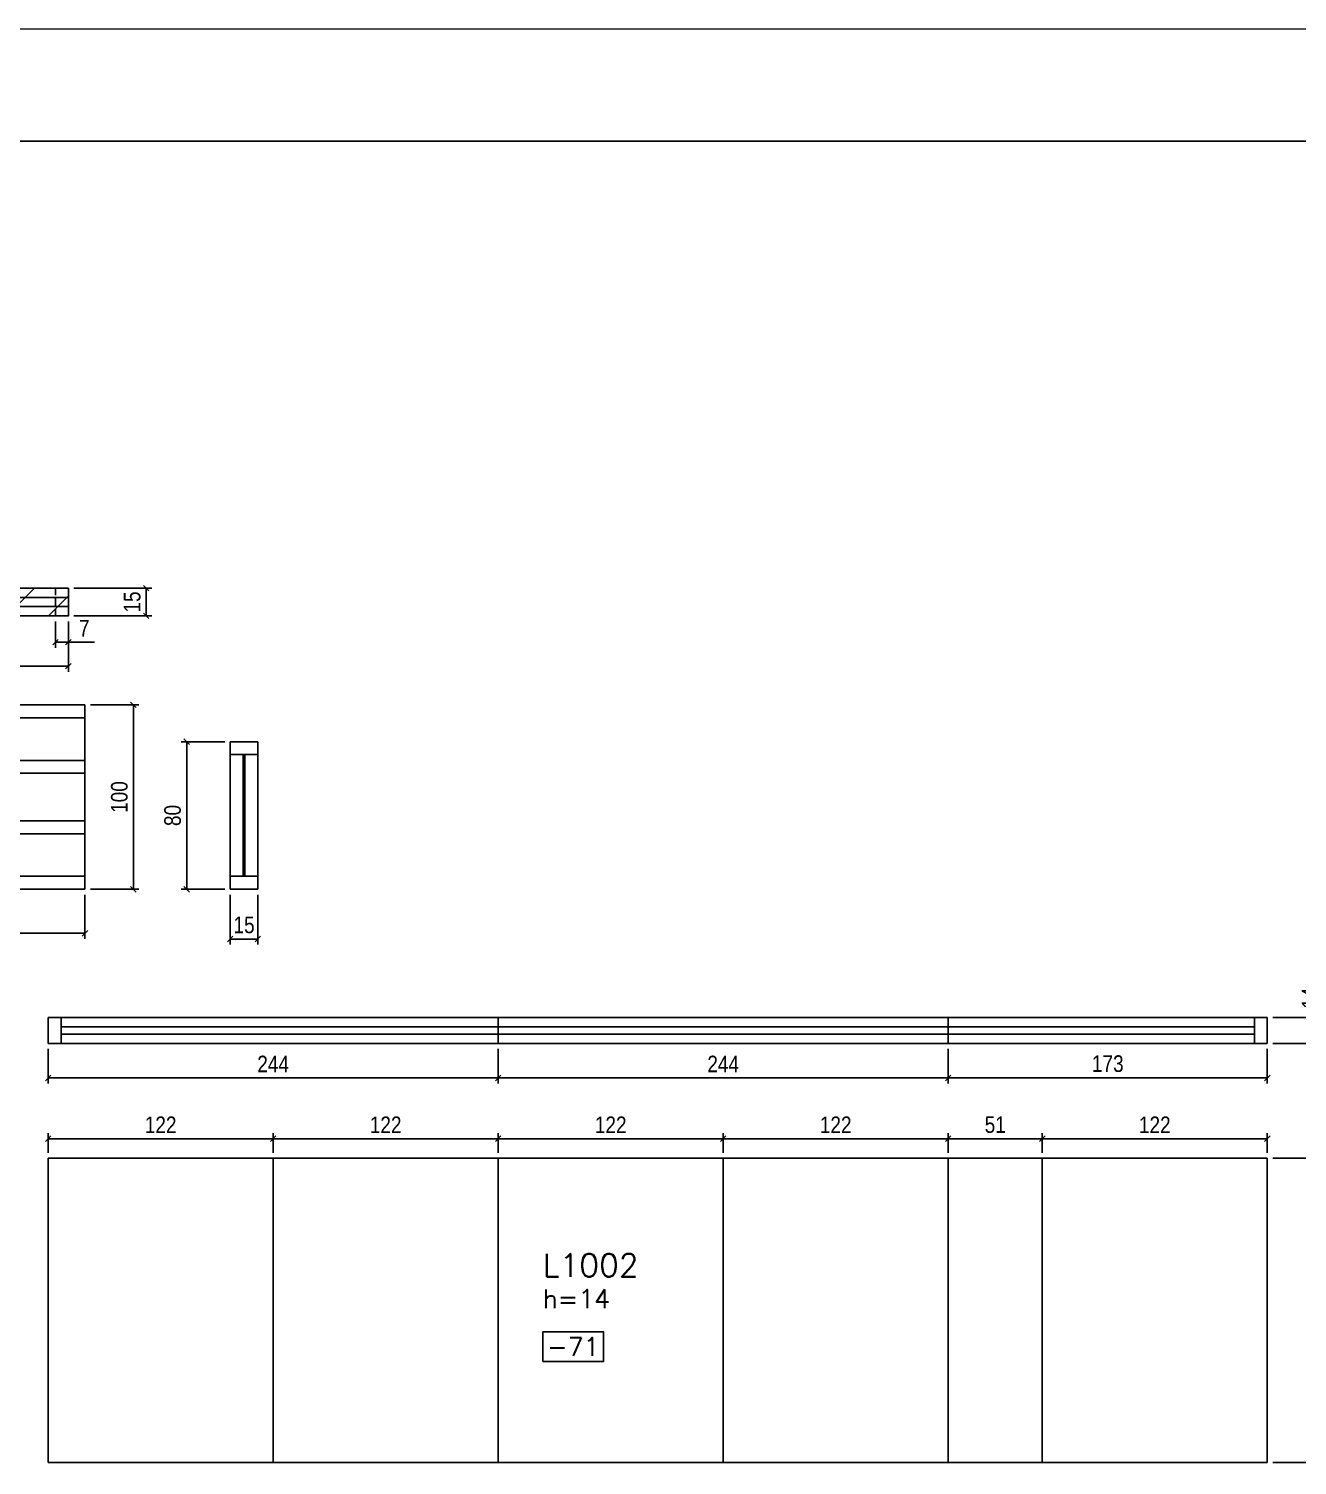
# Model space of a CAD drawing. Extents: x 1860 to 8661, y -614 to 3008.
# Drawn here: x 4520 to 5207, y 2229 to 3008 of the extents above; entities that cross this region are included whole.
import ezdxf
from ezdxf.enums import TextEntityAlignment as Align

# ---------------------------------------------------------------- set-up
doc = ezdxf.new("R2010")
doc.units = 0
doc.linetypes.add('HIDDEN', pattern=[0.375, 0.25, -0.125])
for name, color, linetype in [('COTA', 241, 'Continuous'), ('F-LAJES-DIM', 2, 'Continuous'), ('F-LAJES-NOME', 4, 'Continuous'), ('Painéis', 200, 'Continuous'), ('SARR_2.2x7', 40, 'Continuous'), ('SARR_EDITAR', 141, 'Continuous')]:
    doc.layers.add(name, color=color, linetype=linetype)
doc.layers.add('FOLHA', color=255, linetype='Continuous', lineweight=5)
doc.layers.add('Hachura', color=251, linetype='Continuous', lineweight=9)
doc.styles.add('COTA TECNICA-50', font='techl___.ttf', dxfattribs={"height": 9})
doc.styles.add('MCP', font='romans.shx')
doc.dimstyles.new('COTA PAINEL-50', dxfattribs={"dimtxt": 9, "dimasz": 3, "dimexe": 3, "dimexo": 3, "dimgap": 3, "dimtad": 1, "dimdec": 1, "dimzin": 12, "dimdsep": 46, "dimtxsty": 'COTA TECNICA-50', "dimblk1": 'OBLIQUE', "dimblk2": 'OBLIQUE', "dimsah": 1, "dimcen": 0.9, "dimclrd": 4, "dimclre": 4, "dimclrt": 240, "dimadec": 1, "dimazin": 3, "dimtfac": 1, "dimtdec": 1, "dimtmove": 0, "dimatfit": 3, "dimfxl": 1, "dimtolj": 1, "dimtzin": 12, "dimarcsym": 0})

# ---------------------------------------------------------------- blocks, each defined once
blk = doc.blocks.new('*U41')
at = {"layer": 'F-LAJES-DIM', "color": 1}
blk.add_lwpolyline([(0, 0), (33, 0), (33, 16), (0, 16)], close=True, dxfattribs=at)
at = {"layer": 'F-LAJES-DIM', "style": 'MCP'}
blk.add_attdef('DIM', text='', height=10, dxfattribs=at).set_placement((16.5, 8), align=Align.MIDDLE_CENTER)
blk = doc.blocks.new('_Oblique')
at = {"color": 0, "linetype": 'ByBlock', "lineweight": -2}
blk.add_line((-0.5, -0.5), (0.5, 0.5), dxfattribs=at)
blk = doc.blocks.new('*D368')
at = {"layer": 'COTA', "color": 4, "lineweight": -2, "transparency": 16777216}
for p, q in [((4530.1, 2398.2), (4530.1, 2408.77)), ((4652.1, 2398.2), (4652.1, 2408.77)), ((4530.1, 2405.77), (4652.1, 2405.77))]:
    blk.add_line(p, q, dxfattribs=at)
at = {"layer": 'Defpoints', "color": 0, "transparency": 16777216}
for p in [(4652.1, 2405.77), (4530.1, 2395.2), (4652.1, 2395.2)]:
    blk.add_point(p, dxfattribs=at)
at = {"layer": 'COTA', "color": 4, "lineweight": -2, "transparency": 16777216, "xscale": 3, "yscale": 3, "zscale": 3, "rotation": 180}
blk.add_blockref('_Oblique', (4530.1, 2405.77), dxfattribs=at)
at = {"layer": 'COTA', "color": 4, "lineweight": -2, "transparency": 16777216, "xscale": 3, "yscale": 3, "zscale": 3}
blk.add_blockref('_Oblique', (4652.1, 2405.77), dxfattribs=at)
at = {"layer": 'COTA', "color": 240, "transparency": 16777216, "insert": (4591.1, 2413.32), "char_height": 9, "attachment_point": 5, "style": 'COTA TECNICA-50'}
blk.add_mtext('\\A1;122', dxfattribs=at)
blk = doc.blocks.new('*D369')
at = {"layer": 'COTA', "color": 4, "lineweight": -2, "transparency": 16777216}
for p, q in [((4652.1, 2398.2), (4652.1, 2408.77)), ((4774.1, 2398.2), (4774.1, 2408.77)), ((4652.1, 2405.77), (4774.1, 2405.77))]:
    blk.add_line(p, q, dxfattribs=at)
at = {"layer": 'Defpoints', "color": 0, "transparency": 16777216}
for p in [(4774.1, 2405.77), (4652.1, 2395.2), (4774.1, 2395.2)]:
    blk.add_point(p, dxfattribs=at)
at = {"layer": 'COTA', "color": 4, "lineweight": -2, "transparency": 16777216, "xscale": 3, "yscale": 3, "zscale": 3, "rotation": 180}
blk.add_blockref('_Oblique', (4652.1, 2405.77), dxfattribs=at)
at = {"layer": 'COTA', "color": 4, "lineweight": -2, "transparency": 16777216, "xscale": 3, "yscale": 3, "zscale": 3}
blk.add_blockref('_Oblique', (4774.1, 2405.77), dxfattribs=at)
at = {"layer": 'COTA', "color": 240, "transparency": 16777216, "insert": (4713.1, 2413.32), "char_height": 9, "attachment_point": 5, "style": 'COTA TECNICA-50'}
blk.add_mtext('\\A1;122', dxfattribs=at)
blk = doc.blocks.new('*D370')
at = {"layer": 'COTA', "color": 4, "lineweight": -2, "transparency": 16777216}
for p, q in [((4774.1, 2398.2), (4774.1, 2408.77)), ((4896.1, 2398.2), (4896.1, 2408.77)), ((4774.1, 2405.77), (4896.1, 2405.77))]:
    blk.add_line(p, q, dxfattribs=at)
at = {"layer": 'Defpoints', "color": 0, "transparency": 16777216}
for p in [(4896.1, 2405.77), (4774.1, 2395.2), (4896.1, 2395.2)]:
    blk.add_point(p, dxfattribs=at)
at = {"layer": 'COTA', "color": 4, "lineweight": -2, "transparency": 16777216, "xscale": 3, "yscale": 3, "zscale": 3, "rotation": 180}
blk.add_blockref('_Oblique', (4774.1, 2405.77), dxfattribs=at)
at = {"layer": 'COTA', "color": 4, "lineweight": -2, "transparency": 16777216, "xscale": 3, "yscale": 3, "zscale": 3}
blk.add_blockref('_Oblique', (4896.1, 2405.77), dxfattribs=at)
at = {"layer": 'COTA', "color": 240, "transparency": 16777216, "insert": (4835.1, 2413.32), "char_height": 9, "attachment_point": 5, "style": 'COTA TECNICA-50'}
blk.add_mtext('\\A1;122', dxfattribs=at)
blk = doc.blocks.new('*D371')
at = {"layer": 'COTA', "color": 4, "lineweight": -2, "transparency": 16777216}
for p, q in [((4896.1, 2398.2), (4896.1, 2408.77)), ((5018.1, 2398.2), (5018.1, 2408.77)), ((4896.1, 2405.77), (5018.1, 2405.77))]:
    blk.add_line(p, q, dxfattribs=at)
at = {"layer": 'Defpoints', "color": 0, "transparency": 16777216}
for p in [(5018.1, 2405.77), (4896.1, 2395.2), (5018.1, 2395.2)]:
    blk.add_point(p, dxfattribs=at)
at = {"layer": 'COTA', "color": 4, "lineweight": -2, "transparency": 16777216, "xscale": 3, "yscale": 3, "zscale": 3, "rotation": 180}
blk.add_blockref('_Oblique', (4896.1, 2405.77), dxfattribs=at)
at = {"layer": 'COTA', "color": 4, "lineweight": -2, "transparency": 16777216, "xscale": 3, "yscale": 3, "zscale": 3}
blk.add_blockref('_Oblique', (5018.1, 2405.77), dxfattribs=at)
at = {"layer": 'COTA', "color": 240, "transparency": 16777216, "insert": (4957.1, 2413.32), "char_height": 9, "attachment_point": 5, "style": 'COTA TECNICA-50'}
blk.add_mtext('\\A1;122', dxfattribs=at)
blk = doc.blocks.new('*D372')
at = {"layer": 'COTA', "color": 4, "lineweight": -2, "transparency": 16777216}
for p, q in [((5018.1, 2398.2), (5018.1, 2408.77)), ((5069.1, 2398.2), (5069.1, 2408.77)), ((5018.1, 2405.77), (5069.1, 2405.77))]:
    blk.add_line(p, q, dxfattribs=at)
at = {"layer": 'Defpoints', "color": 0, "transparency": 16777216}
for p in [(5069.1, 2405.77), (5018.1, 2395.2), (5069.1, 2395.2)]:
    blk.add_point(p, dxfattribs=at)
at = {"layer": 'COTA', "color": 4, "lineweight": -2, "transparency": 16777216, "xscale": 3, "yscale": 3, "zscale": 3, "rotation": 180}
blk.add_blockref('_Oblique', (5018.1, 2405.77), dxfattribs=at)
at = {"layer": 'COTA', "color": 4, "lineweight": -2, "transparency": 16777216, "xscale": 3, "yscale": 3, "zscale": 3}
blk.add_blockref('_Oblique', (5069.1, 2405.77), dxfattribs=at)
at = {"layer": 'COTA', "color": 240, "transparency": 16777216, "insert": (5043.6, 2413.36), "char_height": 9, "attachment_point": 5, "style": 'COTA TECNICA-50'}
blk.add_mtext('\\A1;51', dxfattribs=at)
blk = doc.blocks.new('*D373')
at = {"layer": 'COTA', "color": 4, "lineweight": -2, "transparency": 16777216}
for p, q in [((5069.1, 2398.2), (5069.1, 2408.77)), ((5191.1, 2398.2), (5191.1, 2408.77)), ((5069.1, 2405.77), (5191.1, 2405.77))]:
    blk.add_line(p, q, dxfattribs=at)
at = {"layer": 'Defpoints', "color": 0, "transparency": 16777216}
for p in [(5191.1, 2405.77), (5069.1, 2395.2), (5191.1, 2395.2)]:
    blk.add_point(p, dxfattribs=at)
at = {"layer": 'COTA', "color": 4, "lineweight": -2, "transparency": 16777216, "xscale": 3, "yscale": 3, "zscale": 3, "rotation": 180}
blk.add_blockref('_Oblique', (5069.1, 2405.77), dxfattribs=at)
at = {"layer": 'COTA', "color": 4, "lineweight": -2, "transparency": 16777216, "xscale": 3, "yscale": 3, "zscale": 3}
blk.add_blockref('_Oblique', (5191.1, 2405.77), dxfattribs=at)
at = {"layer": 'COTA', "color": 240, "transparency": 16777216, "insert": (5130.1, 2413.32), "char_height": 9, "attachment_point": 5, "style": 'COTA TECNICA-50'}
blk.add_mtext('\\A1;122', dxfattribs=at)
blk = doc.blocks.new('*D374')
at = {"layer": 'COTA', "color": 4, "lineweight": -2, "transparency": 16777216}
for p, q in [((5194.1, 2395.2), (5242.27, 2395.2)), ((5239.27, 2395.2), (5239.27, 2230.2)), ((5194.1, 2230.2), (5242.27, 2230.2))]:
    blk.add_line(p, q, dxfattribs=at)
at = {"layer": 'Defpoints', "color": 0, "transparency": 16777216}
for p in [(5191.1, 2395.2), (5191.1, 2230.2), (5239.27, 2230.2)]:
    blk.add_point(p, dxfattribs=at)
at = {"layer": 'COTA', "color": 4, "lineweight": -2, "transparency": 16777216, "xscale": 3, "yscale": 3, "zscale": 3}
for p, rotation in [((5239.27, 2395.2), 90), ((5239.27, 2230.2), 270)]:
    blk.add_blockref('_Oblique', p, dxfattribs=dict(at, rotation=rotation))
at = {"layer": 'COTA', "color": 240, "transparency": 16777216, "insert": (5231.67, 2312.7), "char_height": 9, "attachment_point": 5, "rotation": 90, "style": 'COTA TECNICA-50'}
blk.add_mtext('\\A1;165', dxfattribs=at)
blk = doc.blocks.new('*D388')
at = {"layer": 'COTA', "color": 4, "lineweight": -2, "transparency": 16777216}
for p, q in [((4306.1, 2538.05), (4306.1, 2514.18)), ((4550.1, 2538.05), (4550.1, 2514.18)), ((4306.1, 2517.18), (4550.1, 2517.18))]:
    blk.add_line(p, q, dxfattribs=at)
at = {"layer": 'Defpoints', "color": 0, "transparency": 16777216}
for p in [(4306.1, 2541.05), (4550.1, 2541.05), (4550.1, 2517.18)]:
    blk.add_point(p, dxfattribs=at)
at = {"layer": 'COTA', "color": 4, "lineweight": -2, "transparency": 16777216, "xscale": 3, "yscale": 3, "zscale": 3, "rotation": 180}
blk.add_blockref('_Oblique', (4306.1, 2517.18), dxfattribs=at)
at = {"layer": 'COTA', "color": 4, "lineweight": -2, "transparency": 16777216, "xscale": 3, "yscale": 3, "zscale": 3}
blk.add_blockref('_Oblique', (4550.1, 2517.18), dxfattribs=at)
at = {"layer": 'COTA', "color": 240, "transparency": 16777216, "insert": (4428.1, 2524.74), "char_height": 9, "attachment_point": 5, "style": 'COTA TECNICA-50'}
blk.add_mtext('\\A1;244', dxfattribs=at)
blk = doc.blocks.new('*D389')
at = {"layer": 'COTA', "color": 4, "lineweight": -2, "transparency": 16777216}
for p, q in [((4553.1, 2641.05), (4579.35, 2641.05)), ((4576.35, 2541.05), (4576.35, 2641.05)), ((4553.1, 2541.05), (4579.35, 2541.05))]:
    blk.add_line(p, q, dxfattribs=at)
at = {"layer": 'Defpoints', "color": 0, "transparency": 16777216}
for p in [(4550.1, 2641.05), (4576.35, 2641.05), (4550.1, 2541.05)]:
    blk.add_point(p, dxfattribs=at)
at = {"layer": 'COTA', "color": 4, "lineweight": -2, "transparency": 16777216, "xscale": 3, "yscale": 3, "zscale": 3}
for p, rotation in [((4576.35, 2641.05), 90), ((4576.35, 2541.05), 270)]:
    blk.add_blockref('_Oblique', p, dxfattribs=dict(at, rotation=rotation))
at = {"layer": 'COTA', "color": 240, "transparency": 16777216, "insert": (4568.76, 2591.05), "char_height": 9, "attachment_point": 5, "rotation": 90, "style": 'COTA TECNICA-50'}
blk.add_mtext('\\A1;100', dxfattribs=at)
blk = doc.blocks.new('*D430')
at = {"layer": 'COTA', "color": 4, "lineweight": -2, "transparency": 16777216}
for p, q in [((4353.1, 2686.3), (4353.1, 2659.01)), ((4541.1, 2686.3), (4541.1, 2659.01)), ((4541.1, 2662.01), (4353.1, 2662.01))]:
    blk.add_line(p, q, dxfattribs=at)
at = {"layer": 'Defpoints', "color": 0, "transparency": 16777216}
for p in [(4353.1, 2689.3), (4541.1, 2689.3), (4353.1, 2662.01)]:
    blk.add_point(p, dxfattribs=at)
at = {"layer": 'COTA', "color": 4, "lineweight": -2, "transparency": 16777216, "xscale": 3, "yscale": 3, "zscale": 3, "rotation": 180}
blk.add_blockref('_Oblique', (4353.1, 2662.01), dxfattribs=at)
at = {"layer": 'COTA', "color": 4, "lineweight": -2, "transparency": 16777216, "xscale": 3, "yscale": 3, "zscale": 3}
blk.add_blockref('_Oblique', (4541.1, 2662.01), dxfattribs=at)
at = {"layer": 'COTA', "color": 240, "transparency": 16777216, "insert": (4447.1, 2669.59), "char_height": 9, "attachment_point": 5, "style": 'COTA TECNICA-50'}
blk.add_mtext('\\A1;188', dxfattribs=at)
blk = doc.blocks.new('*D435')
at = {"layer": 'COTA', "color": 4, "lineweight": -2, "transparency": 16777216}
for p, q in [((4534.1, 2686.3), (4534.1, 2672)), ((4541.1, 2686.3), (4541.1, 2672)), ((4534.1, 2675), (4541.1, 2675)), ((4541.1, 2675), (4555.26, 2675))]:
    blk.add_line(p, q, dxfattribs=at)
at = {"layer": 'Defpoints', "color": 0, "transparency": 16777216}
for p in [(4534.1, 2689.3), (4541.1, 2689.3), (4541.1, 2675)]:
    blk.add_point(p, dxfattribs=at)
at = {"layer": 'COTA', "color": 4, "lineweight": -2, "transparency": 16777216, "xscale": 3, "yscale": 3, "zscale": 3, "rotation": 180}
blk.add_blockref('_Oblique', (4534.1, 2675), dxfattribs=at)
at = {"layer": 'COTA', "color": 4, "lineweight": -2, "transparency": 16777216, "xscale": 3, "yscale": 3, "zscale": 3}
blk.add_blockref('_Oblique', (4541.1, 2675), dxfattribs=at)
at = {"layer": 'COTA', "color": 240, "transparency": 16777216, "insert": (4549.68, 2682.56), "char_height": 9, "attachment_point": 5, "style": 'COTA TECNICA-50'}
blk.add_mtext('\\A1;7', dxfattribs=at)
blk = doc.blocks.new('*D436')
at = {"layer": 'COTA', "color": 4, "lineweight": -2, "transparency": 16777216}
for p, q in [((4544.1, 2704.3), (4586.28, 2704.3)), ((4583.28, 2704.3), (4583.28, 2689.3)), ((4544.1, 2689.3), (4586.28, 2689.3))]:
    blk.add_line(p, q, dxfattribs=at)
at = {"layer": 'Defpoints', "color": 0, "transparency": 16777216}
for p in [(4541.1, 2704.3), (4541.1, 2689.3), (4583.28, 2689.3)]:
    blk.add_point(p, dxfattribs=at)
at = {"layer": 'COTA', "color": 4, "lineweight": -2, "transparency": 16777216, "xscale": 3, "yscale": 3, "zscale": 3}
for p, rotation in [((4583.28, 2704.3), 90), ((4583.28, 2689.3), 270)]:
    blk.add_blockref('_Oblique', p, dxfattribs=dict(at, rotation=rotation))
at = {"layer": 'COTA', "color": 240, "transparency": 16777216, "insert": (4575.69, 2696.8), "char_height": 9, "attachment_point": 5, "rotation": 90, "style": 'COTA TECNICA-50'}
blk.add_mtext('\\A1;15', dxfattribs=at)
blk = doc.blocks.new('*D441')
at = {"layer": 'COTA', "color": 4, "lineweight": -2, "transparency": 16777216}
for p, q in [((4530.1, 2454.46), (4530.1, 2435.74)), ((4774.1, 2454.46), (4774.1, 2435.74)), ((4530.1, 2438.74), (4774.1, 2438.74))]:
    blk.add_line(p, q, dxfattribs=at)
at = {"layer": 'Defpoints', "color": 0, "transparency": 16777216}
for p in [(4530.1, 2457.46), (4774.1, 2457.46), (4774.1, 2438.74)]:
    blk.add_point(p, dxfattribs=at)
at = {"layer": 'COTA', "color": 4, "lineweight": -2, "transparency": 16777216, "xscale": 3, "yscale": 3, "zscale": 3, "rotation": 180}
blk.add_blockref('_Oblique', (4530.1, 2438.74), dxfattribs=at)
at = {"layer": 'COTA', "color": 4, "lineweight": -2, "transparency": 16777216, "xscale": 3, "yscale": 3, "zscale": 3}
blk.add_blockref('_Oblique', (4774.1, 2438.74), dxfattribs=at)
at = {"layer": 'COTA', "color": 240, "transparency": 16777216, "insert": (4652.1, 2446.3), "char_height": 9, "attachment_point": 5, "style": 'COTA TECNICA-50'}
blk.add_mtext('\\A1;244', dxfattribs=at)
blk = doc.blocks.new('*D442')
at = {"layer": 'COTA', "color": 4, "lineweight": -2, "transparency": 16777216}
for p, q in [((4774.1, 2454.46), (4774.1, 2435.74)), ((5018.1, 2454.46), (5018.1, 2435.74)), ((4774.1, 2438.74), (5018.1, 2438.74))]:
    blk.add_line(p, q, dxfattribs=at)
at = {"layer": 'Defpoints', "color": 0, "transparency": 16777216}
for p in [(4774.1, 2457.46), (5018.1, 2457.46), (5018.1, 2438.74)]:
    blk.add_point(p, dxfattribs=at)
at = {"layer": 'COTA', "color": 4, "lineweight": -2, "transparency": 16777216, "xscale": 3, "yscale": 3, "zscale": 3, "rotation": 180}
blk.add_blockref('_Oblique', (4774.1, 2438.74), dxfattribs=at)
at = {"layer": 'COTA', "color": 4, "lineweight": -2, "transparency": 16777216, "xscale": 3, "yscale": 3, "zscale": 3}
blk.add_blockref('_Oblique', (5018.1, 2438.74), dxfattribs=at)
at = {"layer": 'COTA', "color": 240, "transparency": 16777216, "insert": (4896.1, 2446.3), "char_height": 9, "attachment_point": 5, "style": 'COTA TECNICA-50'}
blk.add_mtext('\\A1;244', dxfattribs=at)
blk = doc.blocks.new('*D443')
at = {"layer": 'COTA', "color": 4, "lineweight": -2, "transparency": 16777216}
for p, q in [((5018.1, 2454.46), (5018.1, 2435.74)), ((5191.1, 2454.46), (5191.1, 2435.74)), ((5018.1, 2438.74), (5191.1, 2438.74))]:
    blk.add_line(p, q, dxfattribs=at)
at = {"layer": 'Defpoints', "color": 0, "transparency": 16777216}
for p in [(5018.1, 2457.46), (5191.1, 2457.46), (5191.1, 2438.74)]:
    blk.add_point(p, dxfattribs=at)
at = {"layer": 'COTA', "color": 4, "lineweight": -2, "transparency": 16777216, "xscale": 3, "yscale": 3, "zscale": 3, "rotation": 180}
blk.add_blockref('_Oblique', (5018.1, 2438.74), dxfattribs=at)
at = {"layer": 'COTA', "color": 4, "lineweight": -2, "transparency": 16777216, "xscale": 3, "yscale": 3, "zscale": 3}
blk.add_blockref('_Oblique', (5191.1, 2438.74), dxfattribs=at)
at = {"layer": 'COTA', "color": 240, "transparency": 16777216, "insert": (5104.6, 2446.43), "char_height": 9, "attachment_point": 5, "style": 'COTA TECNICA-50'}
blk.add_mtext('\\A1;173', dxfattribs=at)
blk = doc.blocks.new('*D444')
at = {"layer": 'COTA', "color": 4, "lineweight": -2, "transparency": 16777216}
for p, q in [((5221.88, 2471.46), (5221.88, 2489.57)), ((5194.1, 2471.46), (5224.88, 2471.46)), ((5221.88, 2457.46), (5221.88, 2471.46)), ((5194.1, 2457.46), (5224.88, 2457.46))]:
    blk.add_line(p, q, dxfattribs=at)
at = {"layer": 'Defpoints', "color": 0, "transparency": 16777216}
for p in [(5191.1, 2471.46), (5221.88, 2471.46), (5191.1, 2457.46)]:
    blk.add_point(p, dxfattribs=at)
at = {"layer": 'COTA', "color": 4, "lineweight": -2, "transparency": 16777216, "xscale": 3, "yscale": 3, "zscale": 3}
for p, rotation in [((5221.88, 2471.46), 90), ((5221.88, 2457.46), 270)]:
    blk.add_blockref('_Oblique', p, dxfattribs=dict(at, rotation=rotation))
at = {"layer": 'COTA', "color": 240, "transparency": 16777216, "insert": (5214.31, 2482.01), "char_height": 9, "attachment_point": 5, "rotation": 90, "style": 'COTA TECNICA-50'}
blk.add_mtext('\\A1;14', dxfattribs=at)
blk = doc.blocks.new('*D449')
at = {"layer": 'COTA', "color": 4, "lineweight": -2, "transparency": 16777216}
for p, q in [((4628.84, 2538.05), (4628.84, 2511.05)), ((4643.84, 2538.05), (4643.84, 2511.05)), ((4628.84, 2514.05), (4643.84, 2514.05))]:
    blk.add_line(p, q, dxfattribs=at)
at = {"layer": 'Defpoints', "color": 0, "transparency": 16777216}
for p in [(4628.84, 2541.05), (4643.84, 2541.05), (4643.84, 2514.05)]:
    blk.add_point(p, dxfattribs=at)
at = {"layer": 'COTA', "color": 4, "lineweight": -2, "transparency": 16777216, "xscale": 3, "yscale": 3, "zscale": 3, "rotation": 180}
blk.add_blockref('_Oblique', (4628.84, 2514.05), dxfattribs=at)
at = {"layer": 'COTA', "color": 4, "lineweight": -2, "transparency": 16777216, "xscale": 3, "yscale": 3, "zscale": 3}
blk.add_blockref('_Oblique', (4643.84, 2514.05), dxfattribs=at)
at = {"layer": 'COTA', "color": 240, "transparency": 16777216, "insert": (4636.34, 2521.65), "char_height": 9, "attachment_point": 5, "style": 'COTA TECNICA-50'}
blk.add_mtext('\\A1;15', dxfattribs=at)
blk = doc.blocks.new('*D450')
at = {"layer": 'COTA', "color": 4, "lineweight": -2, "transparency": 16777216}
for p, q in [((4625.84, 2621.05), (4602.24, 2621.05)), ((4605.24, 2541.05), (4605.24, 2621.05)), ((4625.84, 2541.05), (4602.24, 2541.05))]:
    blk.add_line(p, q, dxfattribs=at)
at = {"layer": 'Defpoints', "color": 0, "transparency": 16777216}
for p in [(4605.24, 2621.05), (4628.84, 2621.05), (4628.84, 2541.05)]:
    blk.add_point(p, dxfattribs=at)
at = {"layer": 'COTA', "color": 4, "lineweight": -2, "transparency": 16777216, "xscale": 3, "yscale": 3, "zscale": 3}
for p, rotation in [((4605.24, 2621.05), 90), ((4605.24, 2541.05), 270)]:
    blk.add_blockref('_Oblique', p, dxfattribs=dict(at, rotation=rotation))
at = {"layer": 'COTA', "color": 240, "transparency": 16777216, "insert": (4597.63, 2581.05), "char_height": 9, "attachment_point": 5, "rotation": 90, "style": 'COTA TECNICA-50'}
blk.add_mtext('\\A1;80', dxfattribs=at)

msp = doc.modelspace()

# ---------------------------------------------------------------- hatches: boundary and pattern name
at = {"layer": 'Hachura', "linetype": 'ByBlock'}
h = msp.add_hatch(dxfattribs=at)
h.set_pattern_fill('ANSI31', color=256, scale=5)
h.paths.add_polyline_path([(2889.1, 2704.3), (2645.1, 2704.3), (2645.1, 2689.3), (2889.1, 2689.3)])
h.paths.add_polyline_path([(3133.1, 2704.3), (2889.1, 2704.3), (2889.1, 2689.3), (3133.1, 2689.3)])
h.paths.add_polyline_path([(3377.1, 2704.3), (3133.1, 2704.3), (3133.1, 2689.3), (3377.1, 2689.3)])
h.paths.add_polyline_path([(3621.1, 2704.3), (3377.1, 2704.3), (3377.1, 2689.3), (3621.1, 2689.3)])
h.paths.add_polyline_path([(3865.1, 2704.3), (3621.1, 2704.3), (3621.1, 2689.3), (3865.1, 2689.3)])
h.paths.add_polyline_path([(4109.1, 2704.3), (3865.1, 2704.3), (3865.1, 2689.3), (4109.1, 2689.3)])
h.paths.add_polyline_path([(4353.1, 2704.3), (4109.1, 2704.3), (4109.1, 2689.3), (4353.1, 2689.3)])
h.paths.add_polyline_path([(4541.1, 2704.3), (4353.1, 2704.3), (4353.1, 2689.3), (4541.1, 2689.3)])

# ---------------------------------------------------------------- linework, layer by layer
at = {"color": 30}
msp.add_line((2012.11, 2946.69), (8600.49, 2946.69), dxfattribs=at)
at = {"layer": 'FOLHA'}
msp.add_line((1859.7, 3007.66), (8661.45, 3007.66), dxfattribs=at)
at = {"layer": 'Painéis'}
for p, q in [((2636.1, 2641.05), (4550.1, 2641.05)), ((4550.1, 2641.05), (4550.1, 2541.05)), ((4628.84, 2541.05), (4628.84, 2621.05)), ((4628.84, 2621.05), (4643.84, 2621.05)), ((4643.84, 2541.05), (4643.84, 2621.05)), ((4550.1, 2541.05), (2636.1, 2541.05)), ((4628.84, 2541.05), (4643.84, 2541.05)), ((5191.1, 2471.46), (4530.1, 2471.46)), ((4530.1, 2471.46), (4530.1, 2457.46)), ((4774.1, 2471.46), (4774.1, 2457.46)), ((5018.1, 2471.46), (5018.1, 2457.46)), ((5191.1, 2457.46), (5191.1, 2471.46)), ((5191.1, 2457.46), (4530.1, 2457.46)), ((5191.1, 2395.2), (4530.1, 2395.2)), ((4530.1, 2395.2), (4530.1, 2230.2)), ((4652.1, 2395.2), (4652.1, 2230.2)), ((4774.1, 2395.2), (4774.1, 2230.2)), ((4896.1, 2395.2), (4896.1, 2230.2)), ((5018.1, 2395.2), (5018.1, 2230.2)), ((5069.1, 2230.2), (5069.1, 2395.2)), ((5191.1, 2230.2), (5191.1, 2395.2)), ((4530.1, 2230.2), (5191.1, 2230.2))]:
    msp.add_line(p, q, dxfattribs=at)
msp.add_lwpolyline([(2645.1, 2689.3), (4541.1, 2689.3), (4541.1, 2704.3), (2645.1, 2704.3)], close=True, dxfattribs=at)
at = {"layer": 'SARR_2.2x7', "linetype": 'HIDDEN', "ltscale": 15}
msp.add_line((4534.1, 2689.3), (4534.1, 2704.3), dxfattribs=at)
at = {"layer": 'SARR_2.2x7'}
for p, q in [((4353.1, 2699.3), (4541.1, 2699.3)), ((4353.1, 2694.3), (4541.1, 2694.3)), ((4306.1, 2634.05), (4550.1, 2634.05)), ((4306.1, 2610.93), (4550.1, 2610.93)), ((4306.1, 2603.93), (4550.1, 2603.93)), ((4306.1, 2578.17), (4550.1, 2578.17)), ((4306.1, 2571.17), (4550.1, 2571.17)), ((4306.1, 2548.05), (4550.1, 2548.05)), ((4537.1, 2471.46), (4537.1, 2457.46)), ((5184.1, 2471.46), (5184.1, 2457.46))]:
    msp.add_line(p, q, dxfattribs=at)
at = {"layer": 'SARR_2.2x7', "linetype": 'Continuous'}
for p, q in [((4628.84, 2614.05), (4643.84, 2614.05)), ((4635.84, 2548.05), (4635.84, 2614.05)), ((4636.84, 2548.05), (4636.84, 2614.05)), ((4628.84, 2548.05), (4643.84, 2548.05))]:
    msp.add_line(p, q, dxfattribs=at)
at = {"layer": 'SARR_EDITAR'}
for p, q in [((4537.1, 2466.46), (4774.1, 2466.46)), ((4537.1, 2462.46), (4774.1, 2462.46)), ((4774.1, 2466.46), (5018.1, 2466.46)), ((4774.1, 2462.46), (5018.1, 2462.46)), ((5184.1, 2466.46), (5018.1, 2466.46)), ((5184.1, 2462.46), (5018.1, 2462.46))]:
    msp.add_line(p, q, dxfattribs=at)

# ---------------------------------------------------------------- block references
at = {"layer": 'F-LAJES-DIM', "linetype": 'Continuous'}
msp.add_blockref('*U41', (4798.28, 2285.04), dxfattribs=at).add_auto_attribs({'DIM': '-71'})

# ---------------------------------------------------------------- texts
at = {"layer": 'F-LAJES-DIM', "linetype": 'Continuous', "style": 'MCP'}
msp.add_text('h=14', height=10, dxfattribs=at).set_placement((4798.28, 2313.94))
at = {"layer": 'F-LAJES-NOME', "linetype": 'Continuous', "style": 'MCP'}
msp.add_text('L1002', height=12.5, dxfattribs=at).set_placement((4798.28, 2330.94))

# ---------------------------------------------------------------- dimensions: what is measured, and where the dimension line sits
at = {"layer": 'COTA'}
for base, p1, p2, picture, middle in [((4583.28, 2689.3), (4541.1, 2704.3), (4541.1, 2689.3), '*D436', (4575.69, 2696.8)), ((4576.35, 2641.05), (4550.1, 2541.05), (4550.1, 2641.05), '*D389', (4568.76, 2591.05)), ((4605.24, 2621.05), (4628.84, 2541.05), (4628.84, 2621.05), '*D450', (4597.63, 2581.05)), ((5221.88, 2471.46), (5191.1, 2457.46), (5191.1, 2471.46), '*D444', (5214.31, 2482.01)), ((5239.27, 2230.2), (5191.1, 2395.2), (5191.1, 2230.2), '*D374', (5231.67, 2312.7))]:
    dim = msp.add_linear_dim(base=base, p1=p1, p2=p2, angle=90, dimstyle='COTA PAINEL-50', dxfattribs=at)
    dim.commit()
    dim.dimension.update_dxf_attribs({"geometry": picture, "text_midpoint": middle})
for base, p1, p2, picture, middle in [((4353.1, 2662.01), (4541.1, 2689.3), (4353.1, 2689.3), '*D430', (4447.1, 2669.59)), ((4541.1, 2675), (4534.1, 2689.3), (4541.1, 2689.3), '*D435', (4549.68, 2682.56)), ((4643.84, 2514.05), (4628.84, 2541.05), (4643.84, 2541.05), '*D449', (4636.34, 2521.65)), ((4774.1, 2438.74), (4530.1, 2457.46), (4774.1, 2457.46), '*D441', (4652.1, 2446.3)), ((4652.1, 2405.77), (4530.1, 2395.2), (4652.1, 2395.2), '*D368', (4591.1, 2413.32))]:
    dim = msp.add_linear_dim(base=base, p1=p1, p2=p2, dimstyle='COTA PAINEL-50', dxfattribs=at)
    dim.commit()
    dim.dimension.update_dxf_attribs({"geometry": picture, "text_midpoint": middle})
for base, p1, p2, picture, middle in [((4550.1, 2517.18), (4306.1, 2541.05), (4550.1, 2541.05), '*D388', (4428.1, 2524.74)), ((5018.1, 2438.74), (4774.1, 2457.46), (5018.1, 2457.46), '*D442', (4896.1, 2446.3)), ((5191.1, 2438.74), (5018.1, 2457.46), (5191.1, 2457.46), '*D443', (5104.6, 2446.43)), ((4774.1, 2405.77), (4652.1, 2395.2), (4774.1, 2395.2), '*D369', (4713.1, 2413.32)), ((4896.1, 2405.77), (4774.1, 2395.2), (4896.1, 2395.2), '*D370', (4835.1, 2413.32)), ((5018.1, 2405.77), (4896.1, 2395.2), (5018.1, 2395.2), '*D371', (4957.1, 2413.32)), ((5069.1, 2405.77), (5018.1, 2395.2), (5069.1, 2395.2), '*D372', (5043.6, 2413.36)), ((5191.1, 2405.77), (5069.1, 2395.2), (5191.1, 2395.2), '*D373', (5130.1, 2413.32))]:
    dim = msp.add_linear_dim(base=base, p1=p1, p2=p2, dimstyle='COTA PAINEL-50', override={"dimtmove": 1}, dxfattribs=at)
    dim.commit()
    dim.dimension.update_dxf_attribs({"geometry": picture, "text_midpoint": middle})

doc.saveas('drawing.dxf')
